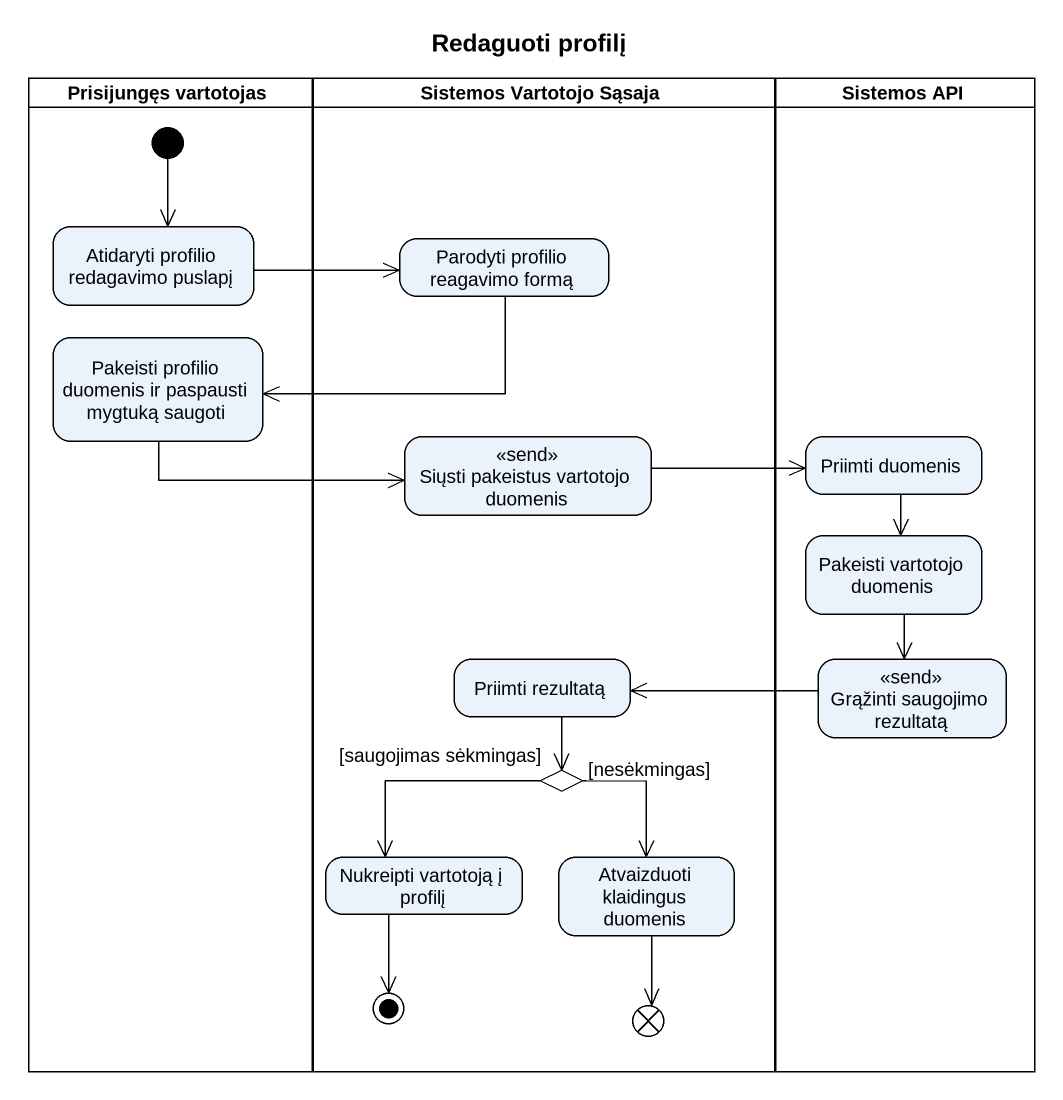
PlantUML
@startuml
title Redaguoti profilį
hide empty description
state "Prisijungęs vartotojas" as Prisijungęs_vartotojas <<partition>> {
  state "Atidaryti profilio redagavimo puslapį" as Atidaryti_profilio
  state "Pakeisti profilio duomenis ir paspausti mygtuką saugoti" as Pakeisti_profilio_duomenis
  [*] --> Atidaryti_profilio
}
state "Sistemos Vartotojo Sąsaja" as Sistemos_Vartotojo_Sąsaja <<partition>> {
  state "Parodyti profilio reagavimo formą" as Parodyti_profilio_reagavimo
  state "Siųsti pakeistus vartotojo duomenis" as Siųsti_pakeistus_vartotojo <<send>>
  state "Priimti rezultatą" as Priimti_rezultatą
  state choice1 <<choice>>
  state "Nukreipti vartotoją į profilį" as Nukreipti_vartotoją_į
  state "Atvaizduoti klaidingus duomenis" as Atvaizduoti_klaidingus
  state flowfinal1 <<end>>
  Nukreipti_vartotoją_į --> [*]
}
state "Sistemos API" as Sistemos_API <<partition>> {
  state "Priimti duomenis" as Priimti_duomenis
  state "Pakeisti vartotojo duomenis" as Pakeisti_vartotojo_duomenis
  state "Grąžinti saugojimo rezultatą" as Grąžinti_saugojimo_rezultatą <<send>>
}
Atidaryti_profilio -right-> Parodyti_profilio_reagavimo
Parodyti_profilio_reagavimo -left-> Pakeisti_profilio_duomenis
Pakeisti_profilio_duomenis -right-> Siųsti_pakeistus_vartotojo
Siųsti_pakeistus_vartotojo -right-> Priimti_duomenis
Priimti_duomenis --> Pakeisti_vartotojo_duomenis
Pakeisti_vartotojo_duomenis --> Grąžinti_saugojimo_rezultatą
Priimti_rezultatą --> choice1
Grąžinti_saugojimo_rezultatą -left-> Priimti_rezultatą
choice1 --> Nukreipti_vartotoją_į : [saugojimas sėkmingas]
choice1 --> Atvaizduoti_klaidingus : [nesėkmingas]
Atvaizduoti_klaidingus --> flowfinal1
@enduml
